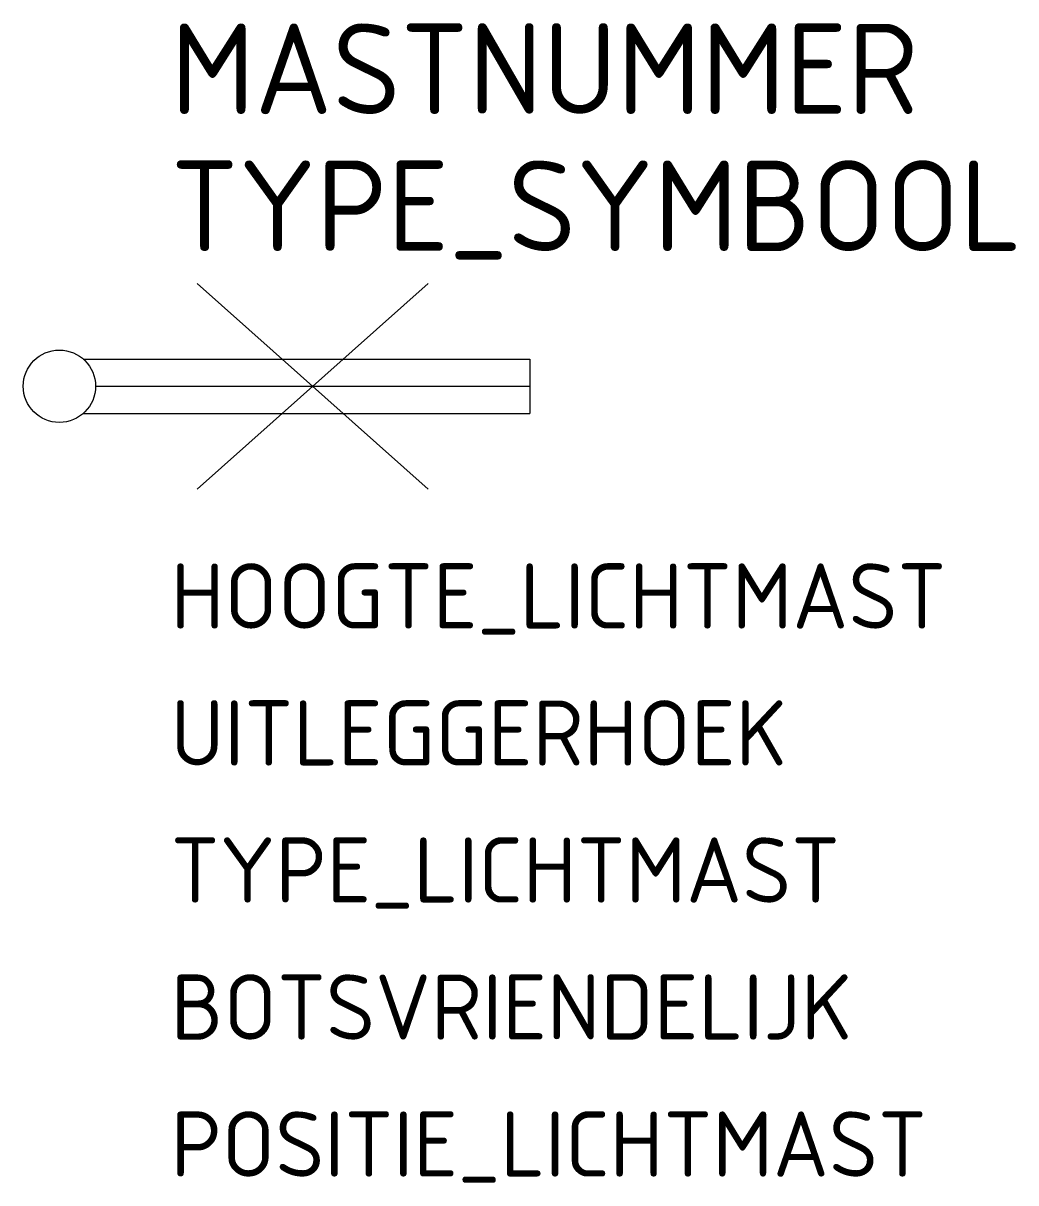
# Model space of a CAD drawing. Extents: x -1 to 26.4, y -22 to 10.
import ezdxf

# ---------------------------------------------------------------- set-up
doc = ezdxf.new("R2010")
doc.units = 0
doc.styles.add('NLCS-ISO', font='NLCS-ISO.ttf')

msp = doc.modelspace()

# ---------------------------------------------------------------- linework, layer by layer
for p, q in [((3.805, -2.841), (10.195, 2.841)), ((3.805, 2.841), (10.195, -2.841)), ((0.661, 0.75), (13, 0.75)), ((13, 0.75), (13, -0.75)), ((1, 0), (13, 0)), ((0.661, -0.75), (13, -0.75))]:
    msp.add_line(p, q)
msp.add_circle((0, 0), 1)

# ---------------------------------------------------------------- texts
at = {"style": 'NLCS-ISO'}
for tag, p, s in [('MASTNUMMER', (3.075, 7.52), ''), ('TYPE_SYMBOOL', (3.075, 3.735), 'UITHOUDER')]:
    msp.add_attdef(tag, p, s, height=2.5, dxfattribs=at)
at = {"style": 'NLCS-ISO', "flags": 1}
for tag, p, s in [('HOOGTE_LICHTMAST', (3.075, -6.692), '18m'), ('UITLEGGERHOEK', (3.075, -10.476), '5°'), ('TYPE_LICHTMAST', (3.075, -14.261), 'Enkele PAALTOPMAST'), ('BOTSVRIENDELIJK', (3.075, -18.045), 'Ja'), ('POSITIE_LICHTMAST', (3.075, -21.83), 'Rechts')]:
    msp.add_attdef(tag, p, s, height=1.8, dxfattribs=at)

doc.saveas('drawing.dxf')
